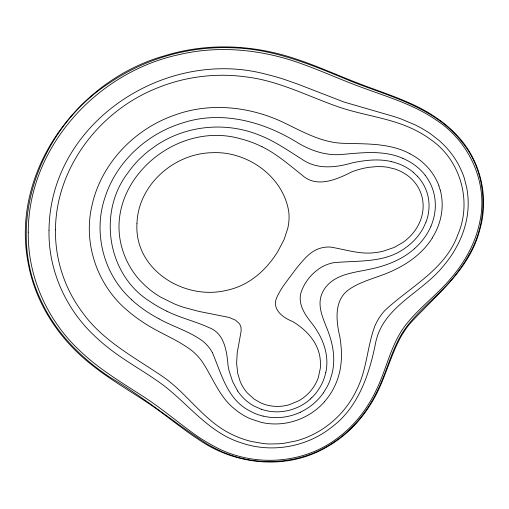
<?xml version="1.0" encoding="UTF-8"?>
<svg xmlns="http://www.w3.org/2000/svg" width="509" height="509" viewBox="0 0 509 509"><rect width="100%" height="100%" fill="white"/><g stroke="black" fill="none" stroke-linecap="round" stroke-linejoin="round"><path stroke-width="0.76" d="M325.843 372.308C328.776 358.743 325.226 344.498 318.189 332.752A112.584 102.933 -26.3 0 0 312.819 324.551C305.744 315.726 297.701 304.936 300.908 292.929C304.299 282.253 311.966 272.894 321.561 267.161A37.042 33.868 -26.3 0 1 330.01 263.579A36.623 33.486 -26.3 0 1 333.319 262.752C357.757 260.239 384.81 263.535 405.718 247.641A54.87 50.168 -26.3 0 0 423.437 227.676L425.931 222.128M430.945 226.225L431.677 224.431A57.803 52.847 -26.3 0 0 425.149 175.255M432.281 238.04C423.501 251.987 409.993 262.396 395.264 269.471C380.535 277.081 363.541 279.765 349.658 289.048C333.649 299.572 336.055 320.785 339.859 336.926C341.921 349.346 342.334 362.268 339.007 374.516A71.317 65.203 -26.3 0 1 335.647 384.142L332.873 389.767A64.923 59.356 -26.3 0 1 324.322 401.843M323.342 392.999L327.325 386.395A58.853 53.808 -26.3 0 0 330.328 379.447L332.345 372.416A64.904 59.337 -26.3 0 0 333.268 367.059C334.483 357.572 333.249 347.914 330.551 338.778A140.255 128.23 -26.3 0 0 327.535 329.851C323.088 318.43 316.681 305.508 322.114 293.279A28.79 26.322 -26.3 0 1 326.193 286.58C337.162 273.384 355.632 272.531 371.125 268.93C386.872 265.609 402.422 259.444 414.555 248.615M456.63 273.422C440.902 294.444 418.296 309.287 403.548 331.092A88.331 80.753 -26.3 0 0 400.666 335.762C390.511 353.64 386.032 374.007 376.673 392.261C367.154 411.705 353.017 429.055 335.062 441.29C299.578 466.467 250.25 467.981 212.45 446.972A171.018 156.352 -26.3 0 1 207.392 444.211C174.523 422.954 144.435 397.586 110.58 377.697C81.275 358.291 55.322 332.39 40.758 300.005C3.767 222.541 41.032 125.704 111.687 81.497C146.656 58.28 188.922 46.3 230.87 47.731C273.263 48.444 312.87 65.356 351.35 81.383C390.467 96.799 435.564 107.52 462.471 142.666C488.074 174.167 489.041 220.823 468.681 255.238A139.052 127.129 -26.3 0 1 456.624 273.416M310.344 398.967L311.82 397.593M391.739 161.684C381.954 159.298 371.735 159.641 361.848 161.13A144.397 132.016 -26.3 0 0 352.381 162.829C335.806 167.709 316.674 169.841 301.818 159.12C288.202 150.677 275.013 141.254 259.978 135.413C227.911 122.039 189.749 124.813 160.093 142.997A94.693 86.575 -26.3 0 0 155.391 146L148.494 151.078A116.027 106.076 -26.3 0 0 144.868 154.074L139.224 159.285A81.485 74.499 -26.3 0 0 136.654 161.964L132.684 166.57A110.975 101.463 -26.3 0 0 128.211 172.462C97.327 211.941 107.208 275.089 150.225 301.652A135.687 124.05 -26.3 0 0 166.806 311.164M261.448 409.325L254.201 406.137A52.319 47.833 -26.3 0 1 247.737 401.875L246.286 400.691A55.64 50.868 -26.3 0 1 237.678 391.027M402.874 158.356C383.506 149.837 361.912 152.77 341.539 154.482C326.129 155.862 311.107 150.728 297.994 142.972C264.095 121.721 221.701 110.014 182.559 122.962C146.567 133.778 115.81 162.352 104.644 198.523C93.001 233.86 103.976 275.127 131.818 299.846M166.799 311.177C180.288 317.928 195.138 321.249 208.811 327.522C224.615 333.23 226.772 351.35 228.077 365.736A89.361 81.701 -26.3 0 0 229.165 371.029L232.518 381.324L237.671 391.033M409.93 153.718C389.538 142.832 365.831 144.053 343.48 143.309C323.234 142.8 305.044 133.021 287.318 124.323C252.642 106.782 210.93 101.526 174.046 115.333C133.918 129.381 100.846 164.044 91.874 206.005C82.967 244.097 97.671 285.873 127.689 310.738A162.237 148.329 -26.3 0 0 143.404 322.471C158.751 332.829 176.547 339.058 191.346 350.243A64.376 58.859 -26.3 0 1 195.227 353.628A67.016 61.271 -26.3 0 1 201.691 360.989C212.584 376.819 218.794 396.212 234.204 408.651A72.113 65.928 -26.3 0 0 250.205 418.71L260.945 422.292A61.322 56.066 -26.3 0 0 324.392 401.9M262.02 146.738C276.832 153.972 289.246 164.992 302.098 175.109C316.515 188.406 336.716 179.537 351.56 171.997A72.863 66.615 -26.3 0 1 368.783 167.34L376.615 166.602L382.469 166.678A52.987 48.444 -26.3 0 1 387.775 167.289L394.621 168.931A48.1 43.978 -26.3 0 1 406.188 174.536A46.274 42.304 -26.3 0 1 416.559 184.792L417.552 186.319A44.029 40.256 -26.3 0 1 421.217 218.24A45.587 41.674 -26.3 0 1 414.065 231.76A47.452 43.386 -26.3 0 1 402.6 242.647L394.011 247.501L382.838 251.306A58.898 53.846 -26.3 0 1 375.133 252.617C359.946 254.685 345.28 249.435 330.513 247.088A27.518 25.157 -26.3 0 0 326.842 247.075A27.83 25.444 -26.3 0 0 320.237 248.246C312.602 250.403 306.749 256.167 301.722 262.027A192.809 176.279 -26.3 0 0 295.144 270.005C288.985 278.588 281.878 286.707 277.322 296.295C270.903 308.626 282.171 317.374 292.592 321.497A66.291 60.609 -26.3 0 1 296.003 323.616C304.904 329.705 312.952 337.652 317.196 347.723A50.436 46.109 -26.3 0 1 319.868 356.574L320.517 362.179A46.79 42.775 -26.3 0 1 320.384 367.975L318.303 377.627A41.903 38.309 -26.3 0 1 311.533 389.881A40.892 37.386 -26.3 0 1 298.999 400.653L289.246 404.75A41.286 37.742 -26.3 0 1 266.805 405.043A40.765 37.272 -26.3 0 1 261.174 403.103L254.296 399.221L247.113 392.725A48.858 44.671 -26.3 0 1 240.133 381.317L237.779 373.619L236.615 363.388L237.219 352.858L241.126 331.124L241.018 327.421L239.714 324.004L235.559 320.206L229.285 317.476L198.879 311.406L183.762 307.353A135.776 124.132 -26.3 0 1 174.905 304.134L160.653 297.129A103.785 94.884 -26.3 0 1 145.046 285.517L140.319 280.803A91.976 84.087 -26.3 0 1 135.808 275.452L134.707 273.988A99.516 90.984 -26.3 0 1 127.95 263.064C92.339 193.185 169.79 118.667 240.203 138.702A111.649 102.08 -26.3 0 1 262.008 146.757M158.967 318.857C173.302 326.791 189.513 331.283 202.747 341.138A43.799 40.046 -26.3 0 1 206.323 344.377A45.059 41.197 -26.3 0 1 212.387 352.603M440.546 120.684L430.938 114.188A182.489 166.837 -26.3 0 0 417.234 106.585C398.56 97.391 378.632 91.168 359.271 83.648C337.9 75.523 317.113 65.865 295.354 58.783C253.119 44.487 206.387 42.527 163.688 56.054C76.668 80.912 9.703 173.219 28.466 264.515C35.961 304.477 60.005 340.069 91.798 364.902C108.309 378.225 126.684 388.908 144.34 400.57C163.058 412.64 179.881 427.35 198.542 439.477C234.757 464.717 284.849 470.259 324.048 448.537C343.053 438.484 359.042 423.036 370.31 404.77C383.557 384.441 388.666 360.315 399.724 338.937A101.806 93.077 -26.3 0 1 402.613 333.923L405.794 329.069A92.721 84.774 -26.3 0 1 409.261 324.418C435.329 295.462 469.546 270.018 479.643 230.265C489.353 197.734 480.84 160.602 457.464 135.884A137.137 125.379 -26.3 0 0 440.539 120.697M413.2 172.233L417.367 176.159M212.393 352.603C221.402 373.701 227.218 399.323 249.512 410.782A56.862 51.988 -26.3 0 0 263.077 416.127M438.86 185.893L440.196 190.054M159.005 318.793A148.424 135.693 -26.3 0 1 131.748 299.916M300.285 412.284A53.979 49.354 -26.3 0 1 263.102 416.057M323.323 392.986A54.317 49.659 -26.3 0 1 300.265 412.239M430.983 226.238A62.162 56.83 -26.3 0 1 414.523 248.583M402.842 158.414A63.301 57.873 -26.3 0 1 425.212 175.211M440.266 190.029A65.941 60.285 -26.3 0 1 432.179 237.983M409.879 153.807A69.618 63.644 -26.3 0 1 438.987 185.842M310.426 399.056A47.019 42.991 -26.3 0 1 261.473 409.261M325.785 372.302A49.653 45.396 -26.3 0 1 311.858 397.624M417.335 176.184A50.798 46.446 -26.3 0 1 426.014 222.153M391.726 161.722A57.288 52.376 -26.3 0 1 413.232 172.201M28.262 232.136C27.588 276.883 47.496 320.848 80.231 351.108C98.307 368.414 119.831 381.438 140.764 394.895C160.125 407.066 177.425 422.107 196.054 435.29A193.07 176.515 -26.3 0 0 212.253 445.286C251.249 467.637 303.059 465.118 338.663 437.237C355.117 424.869 367.899 408.04 376.558 389.442C386.484 369.114 390.562 346.037 403.891 327.408C417.355 308.976 436.429 295.735 450.955 278.232C464.73 262.224 475.47 243.162 479.688 222.331C488.627 183.374 469.502 141.591 436.359 120.143C413.887 104.523 387.247 96.869 361.88 87.44C342.646 80.428 323.991 71.966 304.757 64.948C264.865 49.812 220.582 44.735 178.799 54.686C97.194 72.195 28.332 146.936 28.262 232.136M49.017 230.208C48.19 269.547 65.406 308.301 93.872 335.227A217.203 198.574 -26.3 0 0 108.627 348.061C125.57 361.46 144.779 371.57 162.155 384.352A207.551 189.755 -26.3 0 1 166.36 387.565C190.512 406.914 210.433 433.235 241.101 442.792C271.329 453.354 306.52 447.201 331.544 427.293C357.84 407.855 368.93 375.553 375.241 344.778C381.527 307.372 420.523 293.668 442.372 267.2A112.597 102.945 -26.3 0 0 454.582 250.428L458.475 243.283A100.311 91.709 -26.3 0 0 466.085 221.899C468.242 212.571 468.764 202.875 467.574 193.375A103.168 94.318 -26.3 0 0 466.651 187.452L464.246 178.004A89.756 82.057 -26.3 0 0 462.261 172.557L459.01 165.584A102.614 93.815 -26.3 0 0 439.299 140.662L431.25 134.363A130.279 119.112 -26.3 0 0 414.53 124.616L401.652 119.189A212.361 194.152 -26.3 0 0 394.551 116.707L344.008 102.029L298.497 84.399L284.2 79.353A244.956 223.954 -26.3 0 0 267.009 74.511C166.093 46.777 49.971 122.09 49.017 230.208M55.475 229.763C55.004 259.189 64.598 288.635 82.267 312.17C103.263 341.787 136.444 358.234 165.457 378.473A175.764 160.691 -26.3 0 1 169.777 381.839C191.002 398.98 206.959 422.782 232.276 434.597A95.565 87.37 -26.3 0 0 237.843 437.097A100.623 91.995 -26.3 0 0 251.681 441.519L263.617 443.587A81.516 74.524 -26.3 0 0 269.846 443.988L278.321 443.81A92.352 84.43 -26.3 0 0 284.518 443.193L296.155 440.896A79.353 72.552 -26.3 0 0 302.537 438.923C325.976 430.748 345.732 412.882 356.351 390.46C366.849 370.418 367.014 347.176 374.77 326.269A54.934 50.226 -26.3 0 1 384.505 310.859C410.031 286.72 445.216 269.897 457.839 234.681C472.187 201.901 460.81 160.729 431.517 140.121A115.397 105.503 -26.3 0 0 415.268 130.139C394.825 119.819 371.914 116.567 350.077 110.478A263.191 240.623 -26.3 0 1 339.535 107.278C308.645 96.646 279.161 80.848 246.299 76.935C215.224 72.571 182.979 76.821 154.163 89.26C98.485 112.495 55.901 168.454 55.475 229.763M136.959 223.699C134.255 269.636 183.889 300.24 225.64 290.556A66.329 60.641 -26.3 0 0 237.118 287.248L238.963 286.51A62.111 56.785 -26.3 0 0 244.333 284.003C254.284 278.811 262.86 271.259 269.935 262.606A100.375 91.773 -26.3 0 0 278.054 251.134L284.13 239.395L287.763 228.401A56.028 51.224 -26.3 0 0 289.074 216.866A52.936 48.4 -26.3 0 0 288.775 211.865C283.367 176.426 247.1 150.849 212.1 152.713C174.186 153.324 137.984 184.926 136.959 223.699"/></g></svg>
